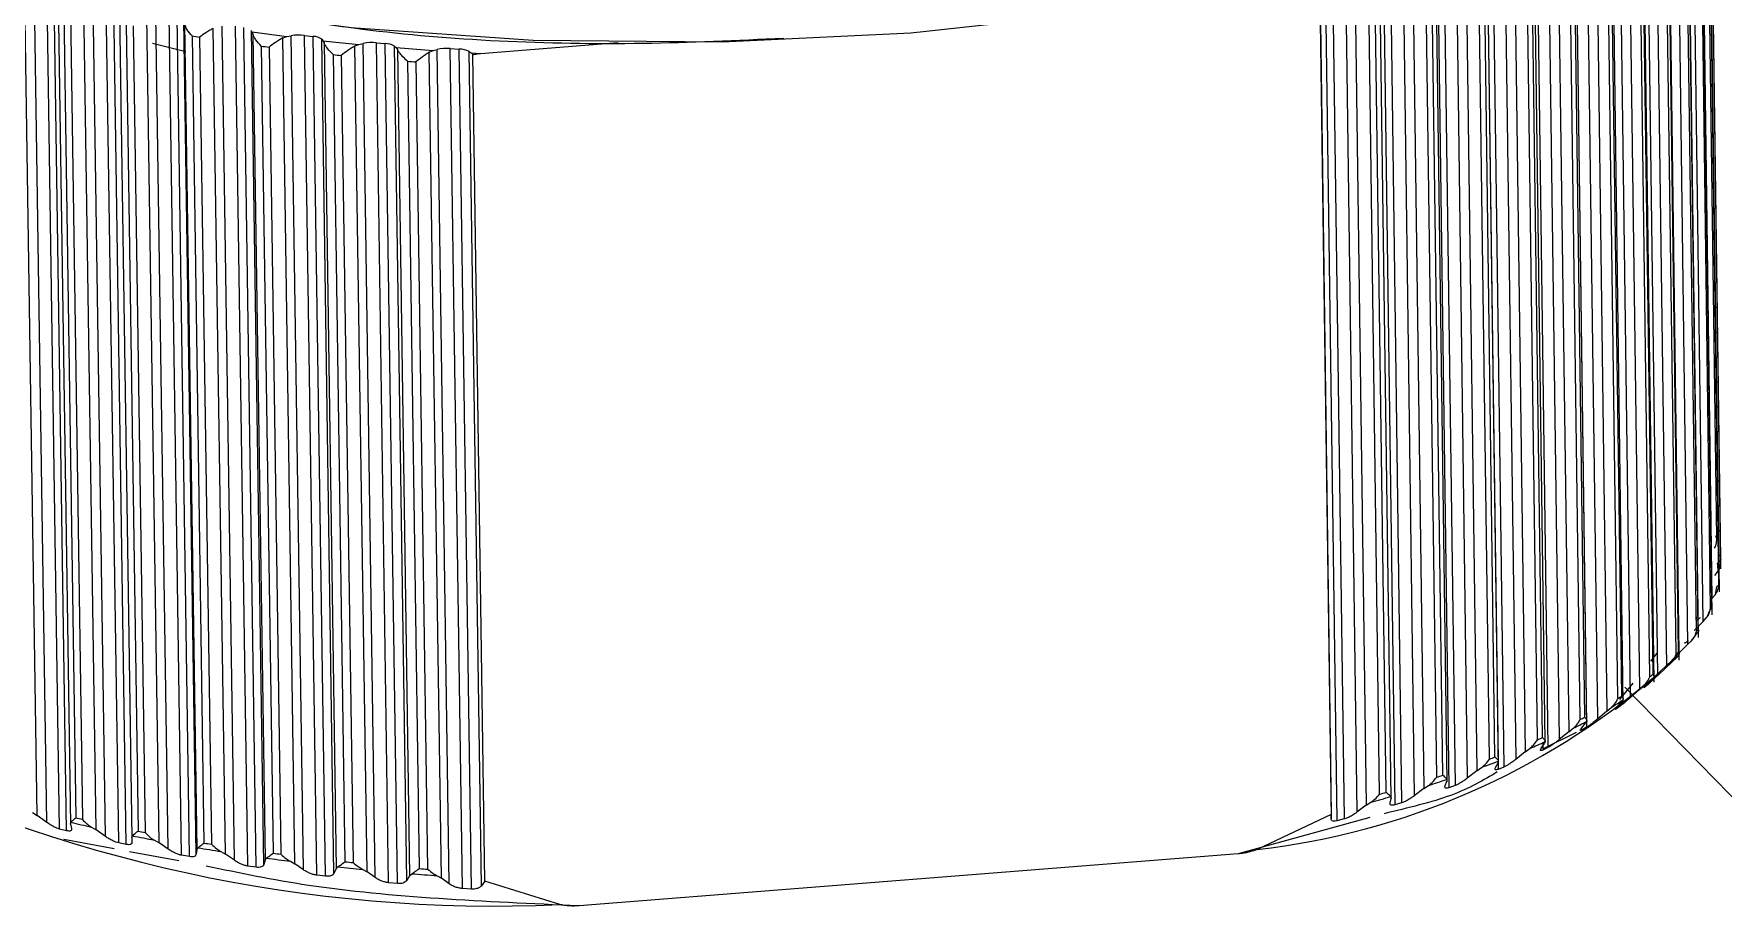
# Model space of a CAD drawing. Header units: millimetres. Extents: x 0 to 279, y 0 to 216.
# Drawn here: x 55.725 to 59.363, y 132.087 to 133.964 of the extents above; entities that cross this region are included whole.
import ezdxf

# ---------------------------------------------------------------- set-up
doc = ezdxf.new("R2010")
doc.units = ezdxf.units.MM

msp = doc.modelspace()

# ---------------------------------------------------------------- linework, layer by layer
at = {"color": 7, "linetype": 'Continuous', "lineweight": 25}
for p, q in [((59.3489, 132.8783), (59.3259, 134.6091)), ((59.3577, 132.813), (59.3341, 134.5851)), ((59.3575, 132.8339), (59.3345, 134.5652)), ((59.3578, 132.8284), (59.3348, 134.5597)), ((59.315, 134.5213), (59.3386, 132.7491)), ((59.3535, 132.7782), (59.3305, 134.5099)), ((59.3549, 132.7635), (59.3313, 134.5361)), ((59.3546, 132.7838), (59.3316, 134.5154)), ((59.2954, 134.472), (59.319, 132.6993)), ((59.339, 132.7141), (59.3154, 134.4871)), ((59.3101, 132.665), (59.2865, 134.4385)), ((59.3359, 132.7281), (59.3129, 134.4602)), ((59.3385, 132.7336), (59.3155, 134.4657)), ((59.2435, 134.4219), (59.2674, 132.6313)), ((59.2628, 134.423), (59.2864, 132.6499)), ((59.3051, 132.6783), (59.2821, 134.4109)), ((59.3092, 132.6838), (59.2861, 134.4163)), ((59.1974, 134.3741), (59.2213, 132.583)), ((59.2172, 134.3748), (59.2409, 132.6012)), ((59.2614, 132.6291), (59.2383, 134.3622)), ((59.2669, 132.6345), (59.2438, 134.3675)), ((59.2684, 132.6165), (59.2448, 134.3905)), ((59.1388, 134.3273), (59.1628, 132.5358)), ((59.1591, 134.3275), (59.1828, 132.5535)), ((59.2142, 132.569), (59.1904, 134.3434)), ((59.1469, 132.5774), (59.1239, 134.2976)), ((59.2049, 132.581), (59.1817, 134.3144)), ((59.2118, 132.5863), (59.1886, 134.3197)), ((59.0447, 134.2765), (59.0689, 132.4722)), ((59.0686, 132.5308), (59.0454, 134.2533)), ((59.068, 134.2818), (59.0921, 132.4898)), ((59.0887, 134.2815), (59.1125, 132.5071)), ((59.136, 132.534), (59.1128, 134.2679)), ((59.1443, 132.5392), (59.121, 134.273)), ((58.961, 134.2331), (58.9853, 132.4284)), ((58.9856, 134.2378), (59.0097, 132.4455)), ((59.0064, 134.2371), (59.0303, 132.4623)), ((59.0551, 132.4887), (59.0318, 134.223)), ((59.0647, 132.4936), (59.0414, 134.2279)), ((58.854, 134.1867), (58.8784, 132.3815)), ((58.8662, 134.1916), (58.8907, 132.3865)), ((58.8919, 134.1958), (58.9161, 132.403)), ((58.9128, 134.1945), (58.9368, 132.4194)), ((58.9628, 132.4452), (58.9394, 134.1798)), ((58.9736, 132.4499), (58.9502, 134.1845)), ((58.9795, 132.4406), (58.9556, 134.2107)), ((58.7475, 134.1476), (58.772, 132.3421)), ((58.761, 134.1523), (58.7855, 132.3468)), ((58.7876, 134.1558), (58.8119, 132.3627)), ((58.8085, 134.1541), (58.8325, 132.3786)), ((58.8595, 132.4037), (58.8361, 134.1388)), ((58.8715, 132.4082), (58.8481, 134.1432)), ((58.879, 132.3979), (58.855, 134.1696)), ((58.6313, 134.1109), (58.6559, 132.3051)), ((58.6459, 134.1153), (58.6705, 132.3094)), ((58.6733, 134.1182), (58.6977, 132.3248)), ((58.694, 134.116), (58.7181, 132.3401)), ((58.7591, 132.3689), (58.7355, 134.1043)), ((58.7683, 132.3549), (58.7442, 134.1312)), ((58.4941, 134.0691), (58.5187, 132.2752)), ((58.506, 134.0769), (58.5307, 132.2707)), ((58.5218, 134.0809), (58.5465, 132.2748)), ((58.5497, 134.0832), (58.5742, 132.2894)), ((58.5701, 134.0806), (58.5943, 132.3043)), ((58.637, 132.3322), (58.6133, 134.0678)), ((58.648, 132.3187), (58.6238, 134.0953)), ((58.746, 132.3647), (58.7224, 134.1001)), ((55.7319, 132.2821), (55.7053, 134.0585)), ((55.7526, 132.2675), (55.7258, 134.0614)), ((55.7804, 132.2532), (55.7534, 134.0596)), ((55.7955, 132.2494), (55.7685, 134.0558)), ((55.7775, 134.0392), (55.804, 132.2621)), ((55.8794, 132.237), (55.8527, 134.0313)), ((55.9077, 132.2234), (55.8808, 134.03)), ((58.4947, 134.062), (58.519, 132.2845)), ((58.6229, 132.3283), (58.5992, 134.064)), ((55.7892, 134.0134), (55.8152, 132.2773)), ((55.8037, 134.0101), (55.8297, 132.2739)), ((55.859, 132.2511), (55.8325, 134.0278)), ((55.9238, 132.22), (55.8969, 134.0267)), ((55.9097, 134.0111), (55.9362, 132.2337)), ((55.9945, 132.2234), (55.9681, 134.0003)), ((56.0144, 132.2097), (55.9878, 134.0042)), ((56.0431, 132.1968), (56.0163, 134.0037)), ((56.0601, 132.1938), (56.0333, 134.0007)), ((56.0746, 132.1991), (56.048, 133.9936)), ((55.9235, 133.9849), (55.9493, 132.2485)), ((55.9389, 133.9819), (55.9647, 132.2455)), ((56.0497, 133.986), (56.076, 132.2089)), ((56.0656, 133.9597), (56.0913, 132.223)), ((56.0818, 133.9571), (56.1075, 132.2204)), ((56.1375, 132.199), (56.1112, 133.9762)), ((56.1568, 132.1858), (56.1303, 133.9805)), ((56.1857, 132.1735), (56.159, 133.9806)), ((56.2035, 132.1709), (56.1769, 133.978)), ((56.2199, 132.1766), (56.1934, 133.9714)), ((56.1951, 133.9683), (56.2699, 133.9586)), ((56.1951, 133.9683), (56.1967, 133.9638)), ((56.1967, 133.9638), (56.2229, 132.1866)), ((56.261, 133.9555), (56.2699, 133.9586)), ((56.2699, 133.9586), (56.2793, 133.9603)), ((56.3057, 132.1654), (56.2793, 133.9603)), ((56.308, 133.961), (56.3266, 133.9589)), ((56.3346, 132.1538), (56.308, 133.961)), ((56.3531, 132.1516), (56.3266, 133.9589)), ((56.0523, 133.9253), (55.9803, 133.9432)), ((56.2146, 133.9379), (56.2402, 132.2011)), ((56.2315, 133.9357), (56.2571, 132.1989)), ((56.2871, 132.1782), (56.261, 133.9555)), ((56.345, 133.9527), (56.3475, 133.9496)), ((56.3713, 132.1577), (56.345, 133.9527)), ((56.3475, 133.9496), (56.4249, 133.9417)), ((56.3475, 133.9496), (56.3499, 133.9452)), ((56.3499, 133.9452), (56.376, 132.1678)), ((56.4164, 133.9384), (56.4249, 133.9417)), ((56.4425, 132.1609), (56.4164, 133.9384)), ((56.4249, 133.9417), (56.4339, 133.9436)), ((56.4602, 132.1485), (56.4339, 133.9436)), ((56.4625, 133.945), (56.4816, 133.9433)), ((56.4889, 132.1376), (56.4625, 133.945)), ((56.5081, 132.1359), (56.4816, 133.9433)), ((56.5017, 133.9376), (56.505, 133.9346)), ((56.5279, 132.1425), (56.5017, 133.9376)), ((56.505, 133.9346), (56.5846, 133.9286)), ((56.505, 133.9346), (56.5082, 133.9303)), ((56.5082, 133.9303), (56.5341, 132.1527)), ((56.5766, 133.9251), (56.5846, 133.9286)), ((56.6025, 132.1475), (56.5766, 133.9251)), ((56.5846, 133.9286), (56.5932, 133.9306)), ((56.6193, 132.1355), (56.5932, 133.9306)), ((56.6213, 133.9327), (56.641, 133.9315)), ((56.6477, 132.1252), (56.6213, 133.9327)), ((56.6673, 132.1239), (56.641, 133.9315)), ((56.6626, 133.9262), (56.6667, 133.9234)), ((56.6887, 132.131), (56.6626, 133.9262)), ((56.6667, 133.9234), (56.687, 133.9222)), ((56.687, 133.9222), (56.9836, 133.9454)), ((56.3696, 133.9198), (56.395, 132.1828)), ((56.3871, 133.918), (56.4126, 132.181)), ((56.5296, 133.9053), (56.5549, 132.1682)), ((56.5476, 133.904), (56.573, 132.1668)), ((56.6961, 132.141), (56.6702, 133.9197)), ((59.3449, 132.799), (59.3519, 132.808)), ((59.3386, 132.7491), (59.3461, 132.758)), ((59.319, 132.6993), (59.3007, 132.6802)), ((59.3061, 132.7099), (59.3041, 132.7039)), ((59.319, 132.6993), (59.327, 132.708)), ((59.2864, 132.6499), (59.2674, 132.6313)), ((59.2864, 132.6499), (59.2948, 132.6584)), ((59.2203, 132.6318), (59.2065, 132.6146)), ((59.2162, 132.5824), (59.2515, 132.6154)), ((59.2488, 132.6122), (59.2436, 132.6064)), ((59.2492, 132.6105), (59.2618, 132.6218)), ((59.2665, 132.626), (59.2618, 132.6218)), ((59.1477, 132.5226), (59.1469, 132.5774)), ((59.213, 132.5777), (59.209, 132.5736)), ((59.2409, 132.6012), (59.2213, 132.583)), ((59.2409, 132.6012), (59.2497, 132.6095)), ((59.1682, 132.567), (59.1399, 132.5318)), ((59.5265, 132.174), (59.1511, 132.5587)), ((59.1828, 132.5535), (59.1628, 132.5358)), ((59.1828, 132.5535), (59.192, 132.5616)), ((59.2011, 132.5644), (59.1944, 132.5586)), ((59.1977, 132.5626), (59.209, 132.5736)), ((59.0693, 132.4777), (59.0686, 132.5308)), ((59.1125, 132.5071), (59.0921, 132.4898)), ((59.1125, 132.5071), (59.1219, 132.515)), ((59.141, 132.5176), (59.1329, 132.512)), ((59.1339, 132.5159), (59.1438, 132.5266)), ((59.1471, 132.5307), (59.1438, 132.5266)), ((59.0303, 132.4623), (59.0399, 132.4699)), ((59.0582, 132.4706), (59.0665, 132.4811)), ((59.0689, 132.4722), (59.0594, 132.4668)), ((59.0691, 132.485), (59.0665, 132.4811)), ((58.9709, 132.427), (58.9778, 132.4373)), ((59.0461, 132.461), (58.9756, 132.4257)), ((58.9796, 132.4412), (58.9778, 132.4373)), ((59.0303, 132.4623), (59.0097, 132.4455)), ((58.8727, 132.3855), (58.878, 132.3956)), ((58.879, 132.3994), (58.8786, 132.3979)), ((58.9368, 132.4194), (58.9161, 132.403)), ((58.9368, 132.4194), (58.9466, 132.4268)), ((58.9853, 132.4284), (58.9744, 132.4232)), ((58.7642, 132.3461), (58.7678, 132.3561)), ((58.768, 132.3599), (58.7678, 132.3561)), ((58.8325, 132.3786), (58.8119, 132.3627)), ((58.8325, 132.3786), (58.8424, 132.3857)), ((58.8907, 132.3865), (58.8784, 132.3815)), ((58.6474, 132.323), (58.6479, 132.3192)), ((58.7181, 132.3401), (58.6977, 132.3248)), ((58.7181, 132.3401), (58.7281, 132.3471)), ((58.7855, 132.3468), (58.772, 132.3421)), ((55.7217, 132.2886), (55.7319, 132.2821)), ((58.519, 132.2845), (58.3596, 132.209)), ((58.5187, 132.2752), (58.519, 132.2845)), ((58.5943, 132.3043), (58.5742, 132.2894)), ((58.5943, 132.3043), (58.6043, 132.311)), ((58.6459, 132.3093), (58.6479, 132.3192)), ((58.6705, 132.3094), (58.6559, 132.3051)), ((55.7526, 132.2675), (55.7319, 132.2821)), ((55.7955, 132.2494), (55.7804, 132.2532)), ((55.804, 132.2639), (55.8047, 132.2677)), ((55.804, 132.2639), (55.8059, 132.254)), ((55.8489, 132.2574), (55.859, 132.2511)), ((55.8794, 132.237), (55.859, 132.2511)), ((58.6019, 132.2777), (58.3182, 132.1997)), ((58.5465, 132.2748), (58.5307, 132.2707)), ((55.8979, 132.2105), (55.7897, 132.2308)), ((55.9238, 132.22), (55.9077, 132.2234)), ((55.9361, 132.2348), (55.9375, 132.2386)), ((55.9361, 132.2348), (55.9363, 132.2249)), ((55.9845, 132.2295), (55.9945, 132.2234)), ((56.0144, 132.2097), (55.9945, 132.2234)), ((56.076, 132.2089), (56.0782, 132.2128)), ((56.0369, 132.1844), (55.9308, 132.2043)), ((56.0601, 132.1938), (56.0431, 132.1968)), ((56.076, 132.2089), (56.0746, 132.1991)), ((56.1277, 132.2049), (56.1375, 132.199)), ((56.1568, 132.1858), (56.1375, 132.199)), ((56.2229, 132.1866), (56.2199, 132.1766)), ((56.2229, 132.1866), (56.2259, 132.1906)), ((56.2776, 132.1838), (56.2871, 132.1782)), ((56.3057, 132.1654), (56.2871, 132.1782)), ((58.3182, 132.1997), (56.8991, 132.0879)), ((56.2035, 132.1709), (56.1857, 132.1735)), ((56.3531, 132.1516), (56.3346, 132.1538)), ((56.376, 132.1678), (56.3713, 132.1577)), ((56.376, 132.1678), (56.3797, 132.1719)), ((56.4332, 132.1664), (56.4425, 132.1609)), ((56.4602, 132.1485), (56.4425, 132.1609)), ((56.5081, 132.1359), (56.4889, 132.1376)), ((56.5341, 132.1527), (56.5279, 132.1425)), ((56.5341, 132.1527), (56.5386, 132.1569)), ((56.5936, 132.1527), (56.6025, 132.1475)), ((56.6193, 132.1355), (56.6025, 132.1475)), ((56.6961, 132.141), (56.6887, 132.131)), ((56.8575, 132.0907), (56.6961, 132.141)), ((56.6673, 132.1239), (56.6477, 132.1252))]:
    msp.add_line(p, q, dxfattribs=at)
at = {"color": 8, "linetype": 'Continuous', "lineweight": 25}
for p, q in [((59.1409, 132.529), (59.141, 132.5176)), ((58.9742, 132.4371), (58.9744, 132.4232))]:
    msp.add_line(p, q, dxfattribs=at)
at = {"color": 7, "linetype": 'Continuous', "lineweight": 25, "flags": 128}
msp.add_lwpolyline([(55.2676, 134.287), (55.463, 134.1857), (55.7258, 134.098), (56.0447, 134.028), (56.4075, 133.9783), (56.8002, 133.951), (57.2074, 133.947), (57.6135, 133.9667), (58.0026, 134.0091), (58.3596, 134.0726), (58.6708, 134.1547), (58.9243, 134.2524), (59.1102, 134.3616), (59.1919, 134.4375)], dxfattribs=at)
at = {"color": 7, "linetype": 'Continuous', "lineweight": 25}
for centre, radius, start, end in [((56.8377, 138.7437), 4.8459, 260.8315, 261.0258), ((56.2964, 133.8575), 0.1042, 83.6241, 99.4666), ((56.3262, 133.9275), 0.0314, 53.3343, 89.2789), ((56.9228, 139.3322), 5.4405, 262.52, 262.6999), ((56.4533, 133.843), 0.1025, 84.8667, 100.8864), ((56.4812, 133.9042), 0.0392, 58.5755, 89.4434), ((56.6145, 133.8339), 0.0991, 86.0337, 102.4263), ((56.6409, 133.8839), 0.0476, 62.8639, 89.8692), ((56.9858, 139.8754), 5.9875, 264.09256, 264.26137), ((57.0283, 140.3514), 6.4653, 265.57628, 265.73667), ((59.1444, 132.8141), 0.2143, 17.4164, 18.9687), ((59.1685, 132.8196), 0.1896, 2.6479, 4.333), ((59.1628, 132.805), 0.1891, 0.9114, 6.0649), ((59.1507, 132.8066), 0.2013, 346.0059, 350.9507), ((59.1564, 132.8213), 0.2018, 347.6709, 349.2877), ((59.1027, 132.8235), 0.2523, 332.7401, 336.9954), ((59.1083, 132.8382), 0.2529, 334.172, 335.5632), ((59.0259, 132.8887), 0.3497, 323.0042, 324.1256), ((59.0206, 132.8738), 0.3487, 321.8507, 325.2809), ((58.9074, 132.9735), 0.4997, 313.2364, 315.936), ((58.9124, 132.9887), 0.5011, 314.1437, 315.0261), ((58.1782, 133.7946), 1.5959, 276.5293, 310.5747), ((58.7678, 133.1357), 0.7139, 306.4593, 308.588), ((58.7723, 133.1514), 0.716, 307.1743, 307.8701), ((58.6111, 133.386), 1.0007, 301.6392, 302.1959), ((58.607, 133.3696), 0.9977, 301.0674, 302.7707), ((58.4316, 133.6797), 1.3541, 296.6979, 298.0878), ((58.4351, 133.6971), 1.3582, 297.1643, 297.6185), ((56.7169, 135.1999), 3.1124, 242.8462, 272.5886), ((58.2481, 134.0657), 1.7816, 293.0835, 294.2413), ((58.251, 134.0843), 1.787, 293.4718, 293.8502), ((58.0634, 134.5225), 2.2744, 290.0319, 291.016), ((58.0658, 134.5425), 2.2813, 290.3619, 290.6836), ((57.8839, 135.0398), 2.822, 287.4052, 288.2576), ((57.8858, 135.0614), 2.8306, 287.691, 287.9696), ((57.7157, 135.6034), 3.4101, 285.1028, 285.8543), ((57.7171, 135.6266), 3.4205, 285.3548, 285.6004), ((56.6301, 135.731), 3.5603, 256.5942, 257.3247), ((56.6282, 135.7547), 3.5712, 256.8409, 257.0797), ((56.7561, 136.3566), 4.1866, 258.8892, 259.104), ((56.7577, 136.3311), 4.1739, 258.6673, 259.3244), ((56.8645, 136.9323), 4.7845, 260.5415, 261.1415), ((56.8632, 136.9597), 4.7992, 260.744, 260.9401), ((56.9491, 137.5119), 5.3702, 262.2607, 262.8163), ((56.9481, 137.5411), 5.3867, 262.4482, 262.6298), ((57.0109, 138.0777), 5.927, 264.03558, 264.20598), ((57.0117, 138.0469), 5.9089, 263.85969, 264.38105), ((57.054, 138.5157), 6.3796, 265.3664, 265.86182), ((57.0533, 138.5479), 6.3992, 265.53345, 265.69538)]:
    msp.add_arc(centre, radius, start, end, dxfattribs=at)
for points, knots in [([(56.2075, 134.0094), (56.281, 133.997), (56.5296, 133.955), (56.9334, 133.9363), (57.2393, 133.9505), (57.34, 133.9552)], [0, 0, 0, 0, 0.2198409, 0.7430876, 1, 1, 1, 1]), ([(56.0656, 133.9597), (56.0617, 133.9642), (56.0558, 133.9712), (56.051, 133.9804), (56.0501, 133.9843), (56.0497, 133.986)], [0, 0, 0, 0, 0.5007111, 0.7737886, 1, 1, 1, 1]), ([(56.1112, 133.9762), (56.1088, 133.9749), (56.1034, 133.972), (56.093, 133.9653), (56.0862, 133.9603), (56.0818, 133.9571)], [0, 0, 0, 0, 0.226196, 0.499289, 1, 1, 1, 1]), ([(56.2146, 133.9379), (56.2105, 133.9424), (56.2042, 133.9492), (56.1987, 133.9583), (56.1973, 133.9621), (56.1967, 133.9638)], [0, 0, 0, 0, 0.500711, 0.773789, 1, 1, 1, 1]), ([(56.261, 133.9555), (56.2586, 133.9542), (56.2534, 133.9512), (56.243, 133.9442), (56.236, 133.939), (56.2315, 133.9357)], [0, 0, 0, 0, 0.226196, 0.499289, 1, 1, 1, 1]), ([(56.3696, 133.9198), (56.3653, 133.9241), (56.3587, 133.9308), (56.3524, 133.9397), (56.3507, 133.9435), (56.3499, 133.9452)], [0, 0, 0, 0, 0.500711, 0.773789, 1, 1, 1, 1]), ([(56.4164, 133.9384), (56.4142, 133.937), (56.4092, 133.934), (56.3989, 133.9267), (56.3917, 133.9214), (56.3871, 133.918)], [0, 0, 0, 0, 0.226196, 0.499289, 1, 1, 1, 1]), ([(56.5296, 133.9053), (56.5251, 133.9096), (56.5182, 133.9161), (56.5114, 133.9249), (56.5092, 133.9286), (56.5082, 133.9303)], [0, 0, 0, 0, 0.500711, 0.773789, 1, 1, 1, 1]), ([(56.5766, 133.9251), (56.5745, 133.9237), (56.5697, 133.9205), (56.5596, 133.913), (56.5523, 133.9075), (56.5476, 133.904)], [0, 0, 0, 0, 0.226196, 0.499289, 1, 1, 1, 1]), ([(56.6667, 133.9234), (56.667, 133.9232), (56.6676, 133.9227), (56.6685, 133.9219), (56.6692, 133.921), (56.6698, 133.9203), (56.6701, 133.9199), (56.6702, 133.9197)], [0, 0, 0, 0, 0.2479235, 0.4970618, 0.7476371, 0.8733803, 1, 1, 1, 1]), ([(56.6702, 133.9197), (56.6716, 133.92), (56.6744, 133.9206), (56.6786, 133.9213), (56.6821, 133.9218), (56.6849, 133.9221), (56.6863, 133.9222), (56.687, 133.9222)], [0, 0, 0, 0, 0.249346, 0.499097, 0.74929, 0.874517, 1, 1, 1, 1]), ([(59.3445, 132.8578), (59.3458, 132.8604), (59.349, 132.8669), (59.3489, 132.874), (59.3489, 132.8783)], [0, 0, 0, 0, 0.4063641, 1, 1, 1, 1]), ([(59.3575, 132.8339), (59.3572, 132.8322), (59.3566, 132.829), (59.3527, 132.8263), (59.3509, 132.825)], [0, 0, 0, 0, 0.5309203, 1, 1, 1, 1]), ([(59.3519, 132.808), (59.3534, 132.8106), (59.3571, 132.817), (59.3576, 132.8241), (59.3578, 132.8284)], [0, 0, 0, 0, 0.4063641, 1, 1, 1, 1]), ([(59.3461, 132.758), (59.3478, 132.7605), (59.352, 132.7668), (59.3529, 132.7739), (59.3535, 132.7782)], [0, 0, 0, 0, 0.4063641, 1, 1, 1, 1]), ([(59.3546, 132.7838), (59.3546, 132.7821), (59.3546, 132.7789), (59.3512, 132.7763), (59.3495, 132.775)], [0, 0, 0, 0, 0.511493, 1, 1, 1, 1]), ([(59.327, 132.708), (59.3289, 132.7105), (59.3335, 132.7167), (59.335, 132.7238), (59.3359, 132.7281)], [0, 0, 0, 0, 0.406364, 1, 1, 1, 1]), ([(59.3385, 132.7336), (59.3388, 132.732), (59.3392, 132.7288), (59.3364, 132.7262), (59.335, 132.7249)], [0, 0, 0, 0, 0.501484, 1, 1, 1, 1]), ([(59.3041, 132.7039), (59.304, 132.7034), (59.3038, 132.7022), (59.3057, 132.7027), (59.309, 132.7046), (59.3122, 132.7071), (59.3139, 132.7084)], [0, 0, 0, 0, 0.216357, 0.445782, 0.71228, 1, 1, 1, 1]), ([(59.3092, 132.6838), (59.3097, 132.6822), (59.3107, 132.6789), (59.3084, 132.6764), (59.3072, 132.6752)], [0, 0, 0, 0, 0.501484, 1, 1, 1, 1]), ([(59.2803, 132.6549), (59.28, 132.6543), (59.2794, 132.6532), (59.2807, 132.6536), (59.2835, 132.6554), (59.2865, 132.6579), (59.288, 132.6592)], [0, 0, 0, 0, 0.216357, 0.445782, 0.71228, 1, 1, 1, 1]), ([(59.2948, 132.6584), (59.2969, 132.6609), (59.302, 132.6669), (59.304, 132.674), (59.3051, 132.6783)], [0, 0, 0, 0, 0.4063641, 1, 1, 1, 1]), ([(59.2436, 132.6064), (59.2432, 132.6058), (59.2423, 132.6047), (59.243, 132.6051), (59.2451, 132.6068), (59.2478, 132.6092), (59.2492, 132.6105)], [0, 0, 0, 0, 0.216357, 0.445782, 0.71228, 1, 1, 1, 1]), ([(59.2674, 132.6313), (59.2652, 132.6291), (59.2609, 132.6248), (59.2554, 132.6193), (59.2511, 132.6148), (59.2496, 132.6131), (59.2488, 132.6122)], [0, 0, 0, 0, 0.28775, 0.55422, 0.783666, 1, 1, 1, 1]), ([(59.2497, 132.6095), (59.2519, 132.6119), (59.2574, 132.6179), (59.2599, 132.6249), (59.2614, 132.6291)], [0, 0, 0, 0, 0.406364, 1, 1, 1, 1]), ([(59.2669, 132.6345), (59.2676, 132.6329), (59.2692, 132.6297), (59.2674, 132.6272), (59.2665, 132.626)], [0, 0, 0, 0, 0.501484, 1, 1, 1, 1]), ([(59.192, 132.5616), (59.1943, 132.564), (59.2001, 132.5698), (59.2031, 132.5768), (59.2049, 132.581)], [0, 0, 0, 0, 0.4063641, 1, 1, 1, 1]), ([(59.2213, 132.583), (59.219, 132.5809), (59.2146, 132.5767), (59.2087, 132.5713), (59.2039, 132.5669), (59.202, 132.5652), (59.2011, 132.5644)], [0, 0, 0, 0, 0.28775, 0.55422, 0.783666, 1, 1, 1, 1]), ([(59.2118, 132.5863), (59.2128, 132.5846), (59.2148, 132.5813), (59.2136, 132.5789), (59.213, 132.5777)], [0, 0, 0, 0, 0.501484, 1, 1, 1, 1]), ([(59.1443, 132.5392), (59.1457, 132.5373), (59.1482, 132.534), (59.1474, 132.5316), (59.1471, 132.5307)], [0, 0, 0, 0, 0.593636, 1, 1, 1, 1]), ([(59.1944, 132.5586), (59.1938, 132.5581), (59.1925, 132.557), (59.1926, 132.5574), (59.1942, 132.5591), (59.1965, 132.5614), (59.1977, 132.5626)], [0, 0, 0, 0, 0.216357, 0.445782, 0.71228, 1, 1, 1, 1]), ([(59.1219, 132.515), (59.1244, 132.5173), (59.1305, 132.523), (59.134, 132.5299), (59.136, 132.534)], [0, 0, 0, 0, 0.4063641, 1, 1, 1, 1]), ([(59.1329, 132.512), (59.132, 132.5115), (59.1304, 132.5104), (59.1299, 132.5108), (59.1309, 132.5124), (59.1329, 132.5147), (59.1339, 132.5159)], [0, 0, 0, 0, 0.216357, 0.445782, 0.71228, 1, 1, 1, 1]), ([(59.1628, 132.5358), (59.1604, 132.5337), (59.1558, 132.5296), (59.1496, 132.5243), (59.1444, 132.5201), (59.1421, 132.5184), (59.141, 132.5176)], [0, 0, 0, 0, 0.28775, 0.55422, 0.783666, 1, 1, 1, 1]), ([(59.0399, 132.4699), (59.0425, 132.4722), (59.0489, 132.4778), (59.0528, 132.4846), (59.0551, 132.4887)], [0, 0, 0, 0, 0.406364, 1, 1, 1, 1]), ([(59.0594, 132.4668), (59.0584, 132.4663), (59.0563, 132.4652), (59.0553, 132.4656), (59.0557, 132.4672), (59.0573, 132.4695), (59.0582, 132.4706)], [0, 0, 0, 0, 0.216357, 0.445782, 0.71228, 1, 1, 1, 1]), ([(59.0647, 132.4936), (59.0665, 132.4917), (59.0694, 132.4884), (59.0692, 132.486), (59.0691, 132.485)], [0, 0, 0, 0, 0.593636, 1, 1, 1, 1]), ([(59.0921, 132.4898), (59.0897, 132.4878), (59.085, 132.4839), (59.0784, 132.4787), (59.0728, 132.4746), (59.0702, 132.473), (59.0689, 132.4722)], [0, 0, 0, 0, 0.28775, 0.55422, 0.783666, 1, 1, 1, 1]), ([(58.9466, 132.4268), (58.9493, 132.429), (58.9559, 132.4344), (58.9602, 132.4411), (58.9628, 132.4452)], [0, 0, 0, 0, 0.406364, 1, 1, 1, 1]), ([(58.9736, 132.4499), (58.9756, 132.4479), (58.9791, 132.4445), (58.9794, 132.4422), (58.9796, 132.4412)], [0, 0, 0, 0, 0.593636, 1, 1, 1, 1]), ([(59.0097, 132.4455), (59.0072, 132.4435), (59.0025, 132.4397), (58.9956, 132.4347), (58.9897, 132.4307), (58.9867, 132.4291), (58.9853, 132.4284)], [0, 0, 0, 0, 0.28775, 0.55422, 0.783666, 1, 1, 1, 1]), ([(58.8424, 132.3857), (58.8452, 132.3879), (58.852, 132.3931), (58.8567, 132.3998), (58.8595, 132.4037)], [0, 0, 0, 0, 0.406364, 1, 1, 1, 1]), ([(58.8715, 132.4082), (58.8738, 132.4062), (58.8777, 132.4027), (58.8786, 132.4004), (58.879, 132.3994)], [0, 0, 0, 0, 0.5936359, 1, 1, 1, 1]), ([(58.9161, 132.403), (58.9136, 132.4011), (58.9088, 132.3974), (58.9017, 132.3926), (58.8954, 132.3887), (58.8922, 132.3872), (58.8907, 132.3865)], [0, 0, 0, 0, 0.28775, 0.55422, 0.783666, 1, 1, 1, 1]), ([(58.9744, 132.4232), (58.9732, 132.4227), (58.9708, 132.4217), (58.9692, 132.4221), (58.969, 132.4237), (58.9703, 132.4259), (58.9709, 132.427)], [0, 0, 0, 0, 0.216357, 0.445782, 0.71228, 1, 1, 1, 1]), ([(58.8765, 132.3759), (58.8468, 132.3583), (58.7876, 132.3232), (58.6841, 132.2984), (58.6326, 132.2861)], [0, 0, 0, 0, 0.502516, 1, 1, 1, 1]), ([(58.7281, 132.3471), (58.7309, 132.3491), (58.7379, 132.3542), (58.743, 132.3608), (58.746, 132.3647)], [0, 0, 0, 0, 0.406364, 1, 1, 1, 1]), ([(58.7591, 132.3689), (58.7617, 132.3668), (58.766, 132.3633), (58.7674, 132.3609), (58.768, 132.3599)], [0, 0, 0, 0, 0.5936359, 1, 1, 1, 1]), ([(58.8119, 132.3627), (58.8094, 132.3608), (58.8046, 132.3572), (58.7973, 132.3526), (58.7907, 132.3489), (58.7872, 132.3474), (58.7855, 132.3468)], [0, 0, 0, 0, 0.28775, 0.55422, 0.783666, 1, 1, 1, 1]), ([(58.8784, 132.3815), (58.877, 132.3811), (58.8743, 132.3802), (58.8721, 132.3806), (58.8713, 132.3822), (58.8722, 132.3843), (58.8727, 132.3855)], [0, 0, 0, 0, 0.216357, 0.445782, 0.71228, 1, 1, 1, 1]), ([(58.6043, 132.311), (58.6071, 132.313), (58.6142, 132.318), (58.6196, 132.3244), (58.6229, 132.3283)], [0, 0, 0, 0, 0.4063641, 1, 1, 1, 1]), ([(58.637, 132.3322), (58.6398, 132.33), (58.6445, 132.3264), (58.6465, 132.324), (58.6474, 132.323)], [0, 0, 0, 0, 0.593636, 1, 1, 1, 1]), ([(58.6977, 132.3248), (58.6952, 132.3229), (58.6904, 132.3195), (58.683, 132.315), (58.6761, 132.3114), (58.6724, 132.3101), (58.6705, 132.3094)], [0, 0, 0, 0, 0.28775, 0.55422, 0.783666, 1, 1, 1, 1]), ([(58.772, 132.3421), (58.7705, 132.3417), (58.7675, 132.3408), (58.7647, 132.3413), (58.7633, 132.3429), (58.7639, 132.345), (58.7642, 132.3461)], [0, 0, 0, 0, 0.216357, 0.445782, 0.71228, 1, 1, 1, 1]), ([(58.5742, 132.2894), (58.5708, 132.287), (58.5648, 132.2828), (58.5556, 132.278), (58.5498, 132.2757), (58.5471, 132.2749), (58.5465, 132.2748)], [0, 0, 0, 0, 0.396813, 0.686892, 0.931037, 1, 1, 1, 1]), ([(58.6559, 132.3051), (58.6543, 132.3047), (58.6509, 132.3039), (58.6476, 132.3044), (58.6456, 132.3061), (58.6458, 132.3082), (58.6459, 132.3093)], [0, 0, 0, 0, 0.216357, 0.445782, 0.71228, 1, 1, 1, 1]), ([(55.7804, 132.2532), (55.7786, 132.2538), (55.7747, 132.255), (55.7677, 132.2583), (55.7601, 132.2625), (55.7552, 132.2658), (55.7526, 132.2675)], [0, 0, 0, 0, 0.216357, 0.445782, 0.71228, 1, 1, 1, 1]), ([(55.8059, 132.254), (55.806, 132.253), (55.8062, 132.2511), (55.8043, 132.2492), (55.8011, 132.2484), (55.7973, 132.2491), (55.7955, 132.2494)], [0, 0, 0, 0, 0.266733, 0.513157, 0.763681, 1, 1, 1, 1]), ([(55.8047, 132.2677), (55.8056, 132.2687), (55.8077, 132.2712), (55.8124, 132.275), (55.8152, 132.2773)], [0, 0, 0, 0, 0.406364, 1, 1, 1, 1]), ([(55.8297, 132.2739), (55.833, 132.2702), (55.8387, 132.264), (55.846, 132.2593), (55.8489, 132.2574)], [0, 0, 0, 0, 0.5936359, 1, 1, 1, 1]), ([(55.9375, 132.2386), (55.9386, 132.2397), (55.9413, 132.2422), (55.9463, 132.2462), (55.9493, 132.2485)], [0, 0, 0, 0, 0.406364, 1, 1, 1, 1]), ([(58.5307, 132.2707), (58.5286, 132.2703), (58.5245, 132.2695), (58.5202, 132.2707), (58.5187, 132.2729), (58.5187, 132.2747), (58.5187, 132.2752)], [0, 0, 0, 0, 0.262068, 0.522843, 0.894323, 1, 1, 1, 1]), ([(55.9077, 132.2234), (55.9058, 132.2239), (55.9017, 132.225), (55.8944, 132.2281), (55.8867, 132.2322), (55.8819, 132.2354), (55.8794, 132.237)], [0, 0, 0, 0, 0.2163567, 0.4457821, 0.7122805, 1, 1, 1, 1]), ([(55.9363, 132.2249), (55.9362, 132.2239), (55.936, 132.2219), (55.9336, 132.22), (55.9297, 132.2191), (55.9258, 132.2197), (55.9238, 132.22)], [0, 0, 0, 0, 0.272489, 0.523904, 0.768805, 1, 1, 1, 1]), ([(55.9647, 132.2455), (55.9683, 132.2419), (55.9742, 132.2358), (55.9815, 132.2313), (55.9845, 132.2295)], [0, 0, 0, 0, 0.593636, 1, 1, 1, 1]), ([(56.0782, 132.2128), (56.0795, 132.2139), (56.0827, 132.2166), (56.0881, 132.2206), (56.0913, 132.223)], [0, 0, 0, 0, 0.4063641, 1, 1, 1, 1]), ([(56.1075, 132.2204), (56.1112, 132.2169), (56.1174, 132.211), (56.1247, 132.2066), (56.1277, 132.2049)], [0, 0, 0, 0, 0.5936359, 1, 1, 1, 1]), ([(56.0431, 132.1968), (56.041, 132.1973), (56.0367, 132.1983), (56.0293, 132.2012), (56.0216, 132.2051), (56.0169, 132.2081), (56.0144, 132.2097)], [0, 0, 0, 0, 0.216357, 0.445782, 0.71228, 1, 1, 1, 1]), ([(56.0746, 132.1991), (56.0743, 132.198), (56.0737, 132.1959), (56.0706, 132.194), (56.0662, 132.193), (56.0621, 132.1935), (56.0601, 132.1938)], [0, 0, 0, 0, 0.278605, 0.535738, 0.774569, 1, 1, 1, 1]), ([(56.1857, 132.1735), (56.1835, 132.174), (56.179, 132.1748), (56.1716, 132.1776), (56.1638, 132.1813), (56.1592, 132.1843), (56.1568, 132.1858)], [0, 0, 0, 0, 0.216357, 0.445782, 0.71228, 1, 1, 1, 1]), ([(56.2199, 132.1766), (56.2194, 132.1755), (56.2184, 132.1734), (56.2147, 132.1714), (56.2098, 132.1704), (56.2056, 132.1707), (56.2035, 132.1709)], [0, 0, 0, 0, 0.2842186, 0.5469615, 0.7800823, 1, 1, 1, 1]), ([(56.2259, 132.1906), (56.2274, 132.1917), (56.2311, 132.1944), (56.2368, 132.1986), (56.2402, 132.2011)], [0, 0, 0, 0, 0.406364, 1, 1, 1, 1]), ([(56.2571, 132.1989), (56.2609, 132.1954), (56.2673, 132.1896), (56.2746, 132.1855), (56.2776, 132.1838)], [0, 0, 0, 0, 0.593636, 1, 1, 1, 1]), ([(56.3797, 132.1719), (56.3814, 132.173), (56.3855, 132.1758), (56.3915, 132.1802), (56.395, 132.1828)], [0, 0, 0, 0, 0.4063641, 1, 1, 1, 1]), ([(56.4126, 132.181), (56.4165, 132.1776), (56.4231, 132.172), (56.4303, 132.168), (56.4332, 132.1664)], [0, 0, 0, 0, 0.593636, 1, 1, 1, 1]), ([(58.3596, 132.209), (58.3491, 132.2056), (58.3354, 132.2013), (58.3214, 132.2), (58.3182, 132.1997)], [0, 0, 0, 0, 0.773747, 1, 1, 1, 1]), ([(56.8991, 132.0879), (56.6956, 132.0967), (56.4029, 132.1094), (56.1677, 132.1584), (56.0961, 132.1733)], [0, 0, 0, 0, 0.695416, 1, 1, 1, 1]), ([(56.3346, 132.1538), (56.3323, 132.1541), (56.3277, 132.1549), (56.3202, 132.1575), (56.3125, 132.161), (56.308, 132.1639), (56.3057, 132.1654)], [0, 0, 0, 0, 0.216357, 0.445782, 0.71228, 1, 1, 1, 1]), ([(56.3713, 132.1577), (56.3706, 132.1566), (56.3692, 132.1544), (56.3649, 132.1523), (56.3596, 132.1512), (56.3553, 132.1515), (56.3531, 132.1516)], [0, 0, 0, 0, 0.28775, 0.55422, 0.783666, 1, 1, 1, 1]), ([(56.4889, 132.1376), (56.4866, 132.1379), (56.4818, 132.1386), (56.4743, 132.141), (56.4667, 132.1443), (56.4624, 132.1471), (56.4602, 132.1485)], [0, 0, 0, 0, 0.216357, 0.445782, 0.71228, 1, 1, 1, 1]), ([(56.5279, 132.1425), (56.527, 132.1413), (56.5253, 132.1391), (56.5205, 132.1369), (56.5148, 132.1356), (56.5102, 132.1358), (56.5081, 132.1359)], [0, 0, 0, 0, 0.28775, 0.55422, 0.783666, 1, 1, 1, 1]), ([(56.5386, 132.1569), (56.5405, 132.1581), (56.5451, 132.161), (56.5513, 132.1655), (56.5549, 132.1682)], [0, 0, 0, 0, 0.406364, 1, 1, 1, 1]), ([(56.573, 132.1668), (56.577, 132.1636), (56.5837, 132.1581), (56.5907, 132.1542), (56.5936, 132.1527)], [0, 0, 0, 0, 0.593636, 1, 1, 1, 1]), ([(56.6477, 132.1252), (56.6448, 132.1255), (56.6391, 132.1262), (56.6298, 132.1293), (56.6234, 132.1326), (56.6201, 132.1349), (56.6193, 132.1355)], [0, 0, 0, 0, 0.262068, 0.522843, 0.894323, 1, 1, 1, 1]), ([(56.6887, 132.131), (56.6871, 132.1294), (56.6844, 132.1266), (56.6772, 132.1243), (56.6713, 132.1238), (56.668, 132.1239), (56.6673, 132.1239)], [0, 0, 0, 0, 0.3968127, 0.6868917, 0.9310374, 1, 1, 1, 1]), ([(56.8991, 132.0879), (56.8922, 132.0875), (56.8781, 132.0867), (56.8644, 132.0893), (56.8575, 132.0907)], [0, 0, 0, 0, 0.493839, 1, 1, 1, 1])]:
    msp.add_open_spline(points, degree=3, knots=knots, dxfattribs=at)

doc.saveas('drawing.dxf')
